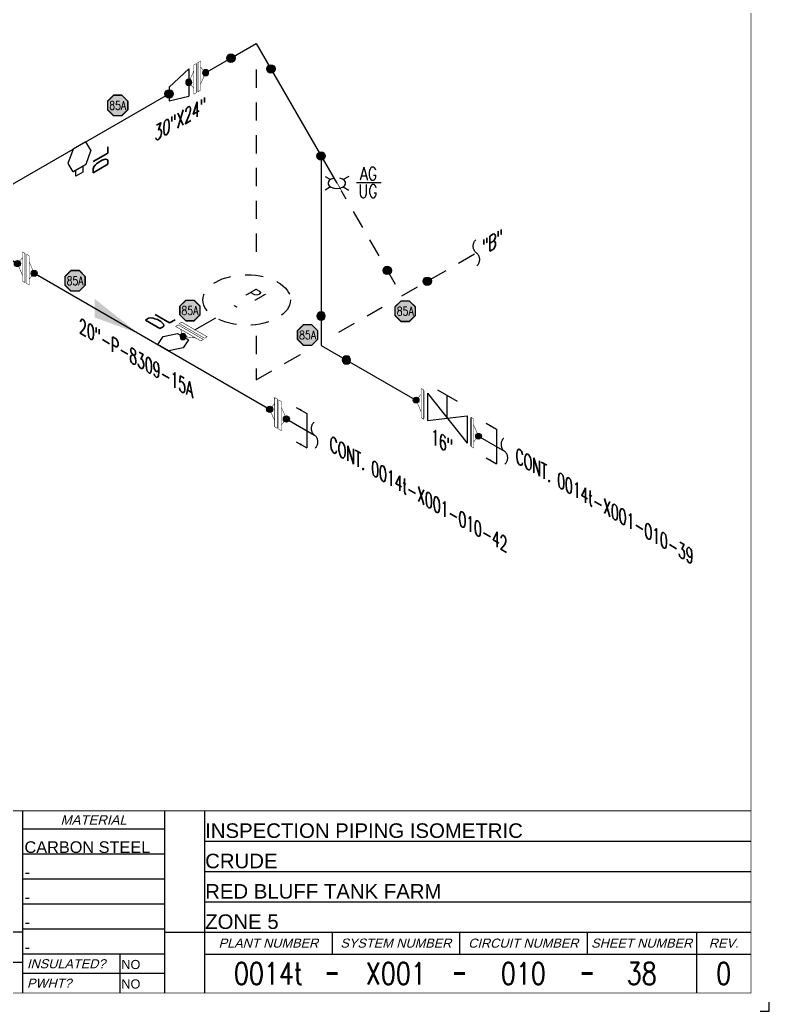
# Model space of a CAD drawing. Header units: inches. Extents: x 0 to 17.2, y 0 to 11.2.
# Drawn here: x 12.11 to 17.25, y 0 to 6.81 of the extents above; entities that cross this region are included whole.
import ezdxf
from ezdxf.enums import TextEntityAlignment as Align

# ---------------------------------------------------------------- set-up
doc = ezdxf.new("R2010")
doc.units = ezdxf.units.IN
doc.header["$MEASUREMENT"] = 0
doc.linetypes.add('HIDDEN2', pattern=[0.1875, 0.125, -0.0625])
for name, color, linetype in [('3', 1, 'Continuous'), ('BORDER', 3, 'Continuous'), ('BORDERTEXT', 7, 'Continuous'), ('COMP', 1, 'Continuous'), ('Continuation', 7, 'Continuous'), ('DL', 20, 'Continuous'), ('FITTINGS', 4, 'Continuous'), ('FLOW', 1, 'Continuous'), ('PART_PCML', 7, 'Continuous'), ('PIPE-ANNO', 150, 'HIDDEN2'), ('TEXT', 7, 'Continuous'), ('UNAS.PIPE', 251, 'Continuous'), ('WELD POINTS', 41, 'Continuous'), ('Welds', 7, 'Continuous')]:
    doc.layers.add(name, color=color, linetype=linetype)
doc.layers.add('PIPE', color=7, linetype='Continuous', lineweight=30)
doc.styles.add('FEASStandard', font='arial.ttf')
doc.styles.add('ISO30', font='simplex.shx', dxfattribs={"width": 0.85, "oblique": 30, "height": 0.075})
doc.styles.add('PART_Standard', font='romans', dxfattribs={"width": 0.8, "height": 0.09})
doc.styles.add('Richmond', font='arial.ttf')
doc.styles.add('SIMPLEX', font='ROMANS')
doc.styles.get("Standard").update_dxf_attribs({"font": 'arial.ttf'})
doc.dimstyles.new('Richmond', dxfattribs={"dimtxt": 0.18, "dimasz": 0.18, "dimexe": 0.18, "dimexo": 0.0625, "dimgap": 0.09, "dimtad": 0, "dimtih": 1, "dimtoh": 1, "dimdec": 4, "dimzin": 0, "dimdsep": 46, "dimtxsty": 'Richmond', "dimcen": 0.09, "dimadec": 0, "dimazin": 0, "dimtfac": 1, "dimtdec": 4, "dimtofl": 0, "dimtmove": 0, "dimatfit": 3, "dimfxl": 1, "dimtolj": 1, "dimtzin": 0, "dimarcsym": 0})

# ---------------------------------------------------------------- blocks, each defined once
blk = doc.blocks.new('Border')
at = {"layer": 'BORDER'}
for p, q in [((13.225, 1.375), (12.25, 1.375)), ((13.5, 1.2917), (17.25, 1.2917)), ((13.225, 1.2035), (12.25, 1.2035)), ((13.225, 1.0319), (12.25, 1.0319)), ((13.5, 1.0833), (17.25, 1.0833)), ((13.225, 0.8604), (12.25, 0.8604)), ((13.5, 0.875), (17.25, 0.875)), ((13.225, 0.6888), (12.25, 0.6888)), ((12.25, 0.6667), (10.375, 0.6667)), ((14.375, 0.6667), (14.375, 0.5173)), ((15.25, 0.6667), (15.25, 0.5173)), ((16.125, 0.6667), (16.125, 0.5173)), ((16.875, 0.6667), (16.875, 0.25)), ((13.225, 0.5173), (12.25, 0.5173)), ((12.9167, 0.5173), (12.9167, 0.25)), ((13.5, 0.5173), (17.25, 0.5173)), ((12.25, 0.4583), (10.375, 0.4583)), ((13.225, 0.3836), (12.25, 0.3836))]:
    blk.add_line(p, q, dxfattribs=at)
at = {"layer": 'BORDER', "const_width": 0.005}
blk.add_lwpolyline([(0.25, 0.25), (17.25, 0.25), (17.25, 11.25), (0.25, 11.25)], close=True, dxfattribs=at)
at = {"layer": 'BORDER', "const_width": 0.00833}
for points in [[(17.25, 1.5), (0.25, 1.5)], [(12.25, 0.25), (12.25, 1.5)], [(13.225, 0.25), (13.225, 1.5)], [(13.5, 0.25), (13.5, 1.5)], [(13.225, 0.6667), (17.25, 0.6667)]]:
    blk.add_lwpolyline(points, dxfattribs=at)
at = {"layer": 'BORDERTEXT'}
blk.add_line((16.113, 0.3836), (16.125, 0.3836), dxfattribs=at)
at = {"layer": 'BORDERTEXT', "const_width": 0.0208}
for points in [[(14.3375, 0.3836), (14.4125, 0.3836)], [(15.2125, 0.3836), (15.2875, 0.3836)], [(16.0875, 0.3836), (16.1625, 0.3836)]]:
    blk.add_lwpolyline(points, dxfattribs=at)
at = {"layer": 'BORDERTEXT', "style": 'FEASStandard', "oblique": 15}
for s, height, p in [('MATERIAL', 0.065, (12.7375, 1.4375)), ('PLANT NUMBER', 0.0625, (13.9375, 0.592)), ('SYSTEM NUMBER', 0.0625, (14.8125, 0.592)), ('CIRCUIT NUMBER', 0.0625, (15.6875, 0.592)), ('SHEET NUMBER', 0.0625, (16.5, 0.592)), ('REV.', 0.0625, (17.0625, 0.592))]:
    blk.add_text(s, height=height, dxfattribs=at).set_placement(p, align=Align.MIDDLE)
for s, p in [('INSULATED?', (12.2802, 0.4505)), ('PWHT?', (12.2802, 0.3168))]:
    blk.add_text(s, height=0.0625, dxfattribs=at).set_placement(p, align=Align.MIDDLE_LEFT)
blk = doc.blocks.new('BORDER TEXT')
at = {"layer": 'BORDERTEXT'}
for tag, p, height, style in [('API_PIPE_CLASS', (5.4645, 1.2542), 0.08, 'Richmond'), ('MATERIAL1', (12.263, 1.2111), 0.08, 'Richmond'), ('CVX_PIPE_SPEC', (5.4619, 1.0932), 0.08, 'Richmond'), ('P&ID_#1', (0.25, 1.0831), 0.0625, 'FEASStandard'), ('LINE_#1', (1.4866, 1.0831), 0.0625, 'FEASStandard'), ('MATERIAL2', (12.263, 1.0395), 0.08, 'Richmond'), ('P&ID_#2', (0.25, 0.9224), 0.0625, 'FEASStandard'), ('LINE_#2', (1.4866, 0.9224), 0.0625, 'FEASStandard'), ('OP_TEMP', (5.1687, 0.9325), 0.08, 'Richmond'), ('MATERIAL3', (12.263, 0.868), 0.08, 'Richmond'), ('P&ID_#3', (0.25, 0.7617), 0.0625, 'FEASStandard'), ('LINE_#3', (1.4866, 0.7617), 0.0625, 'FEASStandard'), ('FROM', (5.0146, 0.7718), 0.08, 'Richmond'), ('MATERIAL4', (12.263, 0.6965), 0.08, 'Richmond'), ('TO', (4.8543, 0.6112), 0.08, 'Richmond'), ('P&ID_#4', (0.25, 0.601), 0.0625, 'FEASStandard'), ('LINE_#4', (1.4866, 0.601), 0.0625, 'FEASStandard'), ('MATERIAL5', (12.263, 0.5249), 0.08, 'Richmond'), ('P&ID_#5', (0.25, 0.4403), 0.0625, 'FEASStandard'), ('LINE_#5', (1.4866, 0.4403), 0.0625, 'FEASStandard'), ('MISC', (4.9789, 0.4506), 0.08, 'Richmond'), ('INSULATION', (12.9278, 0.4142), 0.0625, 'FEASStandard'), ('P&ID_#6', (0.25, 0.2796), 0.0625, 'FEASStandard'), ('LINE_#6', (1.4866, 0.2796), 0.0625, 'FEASStandard'), ('PWHT', (12.9278, 0.2806), 0.0625, 'FEASStandard')]:
    blk.add_attdef(tag, p, '', height=height, dxfattribs=dict(at, style=style))
at = {"layer": 'BORDERTEXT', "style": 'FEASStandard'}
for tag, p in [('DR.BY', (11.075, 0.5625)), ('DR.BY_DATE', (11.95, 0.5625)), ('CHK_BY', (11.075, 0.3542)), ('CHK._BY_DATE', (11.95, 0.3542))]:
    blk.add_attdef(tag, text='', height=0.1, dxfattribs=at).set_placement(p, align=Align.MIDDLE_CENTER)
at = {"layer": 'BORDERTEXT', "style": 'PART_Standard', "width": 0.8}
for tag, p in [('PLANT_NUMBER', (13.9375, 0.3836)), ('SYSTEM_NUMBER', (14.8125, 0.3836)), ('CIRCUIT_NUMBER', (15.6875, 0.3836)), ('SHEET_NUMBER', (16.5, 0.3836)), ('REVISION', (17.0625, 0.3836))]:
    blk.add_attdef(tag, text='', height=0.15, dxfattribs=at).set_placement(p, align=Align.MIDDLE_CENTER)
blk = doc.blocks.new('Plant Info')
at = {"layer": 'BORDERTEXT', "style": 'FEASStandard'}
for tag, p in [('DWG_TYPE', (-0.6333, -0.0756)), ('SYSTEM_NAME', (-0.6333, -0.284)), ('PLANT_NAME', (-0.6333, -0.4923)), ('ZONE', (-0.6333, -0.7006))]:
    blk.add_attdef(tag, p, '', height=0.1, dxfattribs=at)
blk = doc.blocks.new('2_REDUCER_THREAD_CONCENTRIC_30')
at = {"color": 0, "linetype": 'ByBlock', "lineweight": -2}
blk.add_wipeout([(0.0677, 0.0859), (-0.0677, 0.0547), (-0.0677, -0.1328), (0.0677, -0.0078)], dxfattribs=at)
for p, q in [((0.0677, 0.0859), (-0.0677, 0.0547)), ((0.0677, -0.0078), (0.0677, 0.0859)), ((-0.0677, -0.1328), (-0.0677, 0.0547)), ((0.0677, -0.0078), (-0.0677, -0.1328))]:
    blk.add_line(p, q, dxfattribs=at)
blk = doc.blocks.new('AM9A04')
at = {"const_width": 0.01}
blk.add_lwpolyline([(-0.05, -0.144), (-0.15, 0.087), (-0.05, 0.202)], dxfattribs=at)
at = {"linetype": 'Continuous', "const_width": 0.01}
blk.add_lwpolyline([(0, -0.289), (0, 0.289), (-0.05, 0.318), (-0.05, -0.26)], close=True, dxfattribs=at)
blk = doc.blocks.new('A09')
at = {"layer": 'Welds'}
h = blk.add_hatch(color=256, dxfattribs=at)
h.dxf.hatch_style = 1
h.paths.add_polyline_path([(-0.03, 0, 1), (0.03, 0, 1)])
blk.add_circle((0, 0), 0.03, dxfattribs=at)
blk = doc.blocks.new('*U97')
blk.add_wipeout([(-0.0234, 0.1133), (-0.0234, 0.0732), (-0.0581, 0.0332), (-0.0234, -0.0469), (-0.0234, -0.0869), (0.0222, -0.1133), (0.0222, -0.0732), (0.0569, -0.0332), (0.0222, 0.0469), (0.0222, 0.0869)])
at = {"linetype": 'Continuous', "const_width": 0.003}
blk.add_lwpolyline([(0.0049, -0.1032), (0.0222, -0.1133), (0.0222, 0.0869), (0.0049, 0.0969)], close=True, dxfattribs=at)
at = {"const_width": 0.003}
blk.add_lwpolyline([(0.0222, 0.0469), (0.0569, -0.0332), (0.0222, -0.0732)], dxfattribs=at)
at = {"xscale": 0.3466300616258731, "yscale": 0.3466300616258731, "zscale": 0.3466300616258731}
blk.add_blockref('AM9A04', (-0.0061, 0.0032), dxfattribs=at)
at = {"layer": 'Welds', "xscale": 0.7, "yscale": 0.7, "zscale": 0.7}
for p in [(-0.0581, 0.0332), (0.0569, -0.0332)]:
    blk.add_blockref('A09', p, dxfattribs=at)
blk = doc.blocks.new('2_WELD_SINGLE_00')
at = {"linetype": 'ByBlock', "lineweight": -2}
h = blk.add_hatch(color=0, dxfattribs=at)
edge = h.paths.add_edge_path()
edge.add_arc((0, 0), 0.0286, 0, 360)
at = {"color": 0, "linetype": 'ByBlock', "lineweight": -2}
blk.add_circle((0, 0), 0.0286, dxfattribs=at)
blk = doc.blocks.new('1_Text_30')
at = {"layer": 'TEXT', "style": 'PART_Standard', "oblique": 30, "width": 0.8}
blk.add_attdef('TEXT', (0, 0), '', height=0.09, rotation=30, dxfattribs=at)
blk = doc.blocks.new('*U93')
blk.add_wipeout([(-0.0436, 0.0252), (-0.079, 0.1231), (-0.0454, 0.1812), (0.0436, 0.1298), (0.079, 0.0319), (0.0436, -0.0252)])
at = {"layer": 'FITTINGS', "linetype": 'Continuous'}
for p, q in [((-0.079, 0.1231), (-0.0454, 0.1812)), ((0.0436, 0.1298), (-0.0454, 0.1812)), ((-0.0436, 0.0252), (-0.079, 0.1231)), ((0.079, 0.0319), (0.0436, 0.1298)), ((0.0436, -0.0252), (-0.0436, 0.0252)), ((0.079, 0.0319), (0.0436, -0.0252))]:
    blk.add_line(p, q, dxfattribs=at)
blk = doc.blocks.new('2_PLUG_PIPE_30')
at = {"color": 0, "linetype": 'ByBlock', "lineweight": -2}
blk.add_wipeout([(0, 0.0231), (0, -0.0231), (0.0551, -0.0133), (0.0551, 0.0037), (0.0903, 0.0241), (0.0903, 0.0802), (0.0551, 0.0599), (0.0551, 0.0769)], dxfattribs=at)
for p, q in [((0.0551, 0.0769), (0, 0.0231)), ((0.0903, 0.0802), (0.0551, 0.0599)), ((0.0551, 0.0769), (0.0551, -0.0133)), ((0.0903, 0.0241), (0.0903, 0.0802)), ((0, 0.0231), (0, -0.0231)), ((0.0551, 0.0037), (0.0903, 0.0241)), ((0, -0.0231), (0.0551, -0.0133))]:
    blk.add_line(p, q, dxfattribs=at)
blk = doc.blocks.new('DL_Vert_330')
at = {"layer": 'DL', "style": 'ISO30', "oblique": 330, "width": 0.85}
blk.add_text('DL', height=0.1, rotation=90, dxfattribs=at).set_placement((0, 0))
blk = doc.blocks.new('1_BREAK-PIPE_PIPE_00')
at = {"color": 0, "linetype": 'ByBlock', "lineweight": -2}
for centre, major_axis in [((-0.03, 0.092), (0, -0.101)), ((0.03, -0.092), (0, 0.101))]:
    blk.add_ellipse(centre, major_axis=major_axis, ratio=0.711978, start_param=0.427466, end_param=3.141593, dxfattribs=at)
blk = doc.blocks.new('1_Tilde_00')
at = {"layer": 'PIPE-ANNO', "xscale": -0.5000000000000001, "yscale": 0.5, "zscale": 0.5}
blk.add_blockref('1_BREAK-PIPE_PIPE_00', (0, 0), dxfattribs=at)
blk = doc.blocks.new('3_VALVE_FLANGE_GATE_30')
at = {"color": 0, "linetype": 'ByBlock', "lineweight": -2}
blk.add_wipeout([(-0.1624, -0.1875), (-0.1353, -0.1719), (0, 0), (0.1353, -0.0156), (0.1624, 0), (0.1624, 0.1875), (0.1353, 0.1719), (0, 0), (-0.1353, 0.0156), (-0.1624, 0)], dxfattribs=at)
for p, q in [((0.1353, 0.1719), (-0.1353, -0.1719)), ((0.0677, 0.1953), (-0.0677, 0.1172)), ((0, 0), (0, 0.1563)), ((0.1353, 0.1719), (0.1353, -0.0156)), ((0.1624, 0.1875), (0.1624, 0)), ((-0.1624, 0), (-0.1624, -0.1875)), ((-0.1353, 0.0156), (-0.1353, -0.1719)), ((0.1353, -0.0156), (-0.1353, 0.0156))]:
    blk.add_line(p, q, dxfattribs=at)
blk = doc.blocks.new('*U81')
blk.add_wipeout([(0.052, -0.03), (0.0173, -0.07), (0.0173, -0.1101), (0, -0.1001), (0, 0.1001), (0.0173, 0.0901), (0.0173, 0.05)]).dxf.layer = 'COMP'
at = {"layer": '3', "xscale": 0.65, "yscale": 0.65, "zscale": 0.65}
blk.add_blockref('A09', (0.052, -0.03), dxfattribs=at)
at = {"layer": 'COMP', "xscale": 0.3466300616258731, "yscale": 0.3466300616258731, "zscale": 0.3466300616258731, "rotation": 180}
blk.add_blockref('AM9A04', (0, 0), dxfattribs=at)
blk = doc.blocks.new('1_Text_330')
at = {"layer": 'TEXT', "style": 'PART_Standard', "oblique": 330, "width": 0.8}
blk.add_attdef('3/4"', (0, 0), '', height=0.09, rotation=330, dxfattribs=at)
blk = doc.blocks.new('1_Cont_330')
at = {"layer": 'Continuation', "style": 'PART_Standard', "oblique": 330, "width": 0.8}
blk.add_attdef('CONT.', (0, 0), '', height=0.09, rotation=330, dxfattribs=at)
blk = doc.blocks.new('O-let 3')
at = {"layer": 'FITTINGS', "linetype": 'ByBlock'}
for p, q in [((0.0338, 0.0377), (-0.0338, -0.0377)), ((0.1013, 0.0417), (0.0338, 0.0377)), ((0.1013, -0.0457), (0.1013, 0.0417)), ((-0.0338, -0.0377), (-0.0338, -0.1251)), ((0.0338, -0.1212), (0.1013, -0.0457)), ((-0.0338, -0.1251), (0.0338, -0.1212))]:
    blk.add_line(p, q, dxfattribs=at)
blk = doc.blocks.new('DL_Flat_30')
at = {"layer": 'DL', "style": 'ISO30', "oblique": 330, "width": 0.85}
blk.add_text('DL', height=0.1, rotation=30, dxfattribs=at).set_placement((0, 0))
blk = doc.blocks.new('1_ID-BUBBLE_INSTRUMENT-FLAT_330')
at = {"color": 0, "linetype": 'ByBlock', "lineweight": -2}
blk.add_ellipse((0, 0), major_axis=(0.3003, 0), ratio=0.57735, dxfattribs=at)
at = {"color": 0, "linetype": 'ByBlock', "lineweight": -2, "oblique": 30}
for tag, p in [('INST.TYPE', (0.0434, 0.0467)), ('NUM', (-0.0867, -0.0284))]:
    blk.add_attdef(tag, text='', height=0.075, rotation=330, dxfattribs=at).set_placement(p, align=Align.MIDDLE_CENTER)
blk = doc.blocks.new('1_ARROW_FLOW_30')
at = {"color": 0, "linetype": 'ByBlock'}
blk.add_solid([(-0.15, -0.1505), (0.15, 0.0866), (-0.15, -0.0227)], dxfattribs=at)
blk = doc.blocks.new('1_Cont_30')
at = {"layer": 'Continuation', "style": 'PART_Standard', "oblique": 30, "width": 0.8}
blk.add_attdef('CONT', (0, 0), '', height=0.09, rotation=30, dxfattribs=at)
blk = doc.blocks.new('AG UG SYMBOL')
blk.add_wipeout([(0, 0), (-0.0315, -0.0546), (0.0315, -0.0546)]).dxf.layer = 'FITTINGS'
at = {"layer": 'FITTINGS', "linetype": 'ByBlock', "lineweight": -2}
for p, q in [((-0.0812, 0.0469), (-0.0433, 0.025)), ((0.0812, 0.0469), (0.0433, 0.025)), ((-0.0433, -0.025), (-0.0812, -0.0469)), ((0.0433, -0.025), (0.0812, -0.0469))]:
    blk.add_line(p, q, dxfattribs=at)
at = {"layer": 'FITTINGS'}
blk.add_ellipse((0, 0), major_axis=(-0.0612, 0), ratio=0.57735, start_param=5.03414, end_param=10.673824, dxfattribs=at)
blk = doc.blocks.new('1_Text_00')
at = {"layer": 'TEXT', "style": 'PART_Standard', "width": 0.8}
blk.add_attdef('TEXT', (-0.062, -0.0144), '', height=0.09, dxfattribs=at)
blk = doc.blocks.new('2_ELBOW_WELD_30')
at = {"linetype": 'ByBlock', "lineweight": -2}
h = blk.add_hatch(color=0, dxfattribs=at)
edge = h.paths.add_edge_path()
edge.add_arc((0.174, 0.1004), 0.0286, 0, 360)
h = blk.add_hatch(color=0, dxfattribs=at)
edge = h.paths.add_edge_path()
edge.add_arc((0, -0.2009), 0.0286, 0, 360)
at = {"color": 0, "linetype": 'ByBlock', "lineweight": -2}
for centre in [(0.174, 0.1004), (0, -0.2009)]:
    blk.add_circle(centre, 0.0286, dxfattribs=at)
blk = doc.blocks.new('PART_PCML')
blk.add_hatch(color=0).paths.add_polyline_path([(-0.0699, -0.029), (-0.029, -0.0699), (0.029, -0.0699), (0.0699, -0.029), (0.0699, 0.029), (0.029, 0.0699), (-0.029, 0.0699), (-0.0699, 0.029)])
at = {"color": 7, "const_width": 0.009}
blk.add_lwpolyline([(-0.0699, 0.029), (-0.029, 0.0699), (0.029, 0.0699), (0.0699, 0.029), (0.0699, -0.029), (0.029, -0.0699), (-0.029, -0.0699), (-0.0699, -0.029), (-0.0699, 0.029), (-0.029, 0.0699)], dxfattribs=at)
at = {"color": 18, "true_color": 0x000000}
blk.add_lwpolyline([(-0.029, 0.0699), (-0.0699, 0.029), (-0.0699, -0.029), (-0.029, -0.0699), (0.029, -0.0699), (0.0699, -0.029), (0.0699, 0.029), (0.029, 0.0699)], close=True, dxfattribs=at)
at = {"color": 7, "true_color": 0xffffff, "style": 'SIMPLEX', "width": 0.8, "flags": 1}
for tag, p in [('CIRCUIT', (-0.0939, 0.0889)), ('DM', (-0.0527, -0.1332)), ('TYPE', (-0.0749, -0.2043))]:
    blk.add_attdef(tag, p, '', height=0.0586, dxfattribs=at)
at = {"color": 7, "true_color": 0xffffff, "style": 'SIMPLEX', "width": 0.8}
blk.add_attdef('DMDISP', text='', height=0.0586, dxfattribs=at).set_placement((0, 0), align=Align.MIDDLE_CENTER)
blk = doc.blocks.new('*U92')
at = {"color": 20, "linetype": 'ByBlock', "ltscale": 0.7}
blk.add_line((-0.0541, 0.1498), (-0.0541, -0.0873), dxfattribs=at)
for points in [[(-0.1257, 0.191), (-0.0541, 0.1498)], [(-0.1257, -0.0459), (-0.0541, -0.0873)]]:
    blk.add_leader(points, dimstyle='Richmond', override={"dimasz": 0.04, "dimgap": 0.09, "dimtad": 0}, dxfattribs=at)

msp = doc.modelspace()

# ---------------------------------------------------------------- hatches: boundary and pattern name
at = {"layer": 'WELD POINTS', "linetype": 'ByBlock', "lineweight": -2}
h = msp.add_hatch(color=256, dxfattribs=at)
edge = h.paths.add_edge_path()
edge.add_arc((13.5547, 6.5425), 0.0286, 0, 360)
h = msp.add_hatch(color=256, dxfattribs=at)
edge = h.paths.add_edge_path()
edge.add_arc((13.8291, 6.469), 0.0286, 0, 360)
h = msp.add_hatch(color=256, dxfattribs=at)
edge = h.paths.add_edge_path()
edge.add_arc((14.6282, 5.0849), 0.0286, 0, 360)
h = msp.add_hatch(color=256, dxfattribs=at)
edge = h.paths.add_edge_path()
edge.add_arc((14.9027, 5.0114), 0.0286, 0, 360)

# ---------------------------------------------------------------- linework, layer by layer
for p, q in [((17.1875, 0), (17.25, 0)), ((17.25, 0), (17.25, 0.0625))]:
    msp.add_line(p, q)
at = {"layer": 'COMP', "linetype": 'Continuous', "const_width": 0.00347}
msp.add_lwpolyline([(13.2008, 4.7199), (13.3741, 4.6198), (13.3915, 4.6298), (13.2182, 4.7299)], close=True, dxfattribs=at)
at = {"layer": 'PIPE'}
for p, q in [((13.5547, 6.5425), (13.7287, 6.643)), ((13.7287, 6.643), (14.2822, 5.6842)), ((11.7094, 5.4771), (13.5547, 6.5425)), ((14.1744, 5.871), (14.1744, 4.571)), ((10.9518, 5.7897), (13.8793, 4.0986)), ((14.1744, 4.571), (15.0404, 4.071))]:
    msp.add_line(p, q, dxfattribs=at)
at = {"layer": 'PIPE', "linetype": 'HIDDEN2'}
for p, q in [((14.2822, 5.6842), (14.7287, 4.9109)), ((14.7287, 4.9109), (15.2397, 5.206))]:
    msp.add_line(p, q, dxfattribs=at)
at = {"layer": 'PIPE', "linetype": 'Continuous'}
msp.add_line((13.3067, 4.6766), (13.4511, 4.76), dxfattribs=at)
at = {"layer": 'PIPE-ANNO'}
for points in [[(13.7287, 6.4639), (13.7287, 5.1809)], [(14.2949, 4.6605), (14.5939, 4.8331)], [(13.7287, 4.6361), (13.7287, 4.3336), (14.0742, 4.5331)]]:
    msp.add_lwpolyline(points, dxfattribs=at)
at = {"layer": 'TEXT'}
msp.add_line((14.4167, 5.6887), (14.5857, 5.6887), dxfattribs=at)
at = {"layer": 'UNAS.PIPE'}
for p, q in [((13.8793, 4.0986), (14.1293, 3.9544)), ((15.2028, 3.9772), (15.4323, 3.8448))]:
    msp.add_line(p, q, dxfattribs=at)
at = {"layer": 'WELD POINTS', "linetype": 'ByBlock', "lineweight": -2}
for centre in [(13.5547, 6.5425), (13.8291, 6.469), (14.6282, 5.0849), (14.9027, 5.0114)]:
    msp.add_circle(centre, 0.0286, dxfattribs=at)

# ---------------------------------------------------------------- block references
for name, p in [('1_Tilde_00', (15.2397, 5.206)), ('DL_Flat_30', (13.0554, 4.679)), ('1_Tilde_00', (14.1293, 3.9544)), ('1_Tilde_00', (15.4323, 3.8448))]:
    msp.add_blockref(name, p)
at = {"layer": 'BORDER'}
msp.add_blockref('Border', (-0.125, -0.125), dxfattribs=at)
at = {"layer": 'BORDERTEXT'}
msp.add_blockref('Plant Info', (14.0116, 1.265), dxfattribs=at).add_auto_attribs({'DWG_TYPE': 'INSPECTION PIPING ISOMETRIC', 'SYSTEM_NAME': 'CRUDE', 'PLANT_NAME': 'RED BLUFF TANK FARM', 'ZONE': 'ZONE 5'})
ref = msp.add_blockref('BORDER TEXT', (-0.125, -0.125), dxfattribs=at)
ref.add_attrib('REVISION', '0', dxfattribs={"height": 0.15, "style": 'PART_Standard', "width": 0.8}).set_placement((16.9375, 0.2586), align=Align.MIDDLE_CENTER)
ref.add_attrib('SHEET_NUMBER', '38', dxfattribs={"height": 0.15, "style": 'PART_Standard', "width": 0.8}).set_placement((16.375, 0.2586), align=Align.MIDDLE_CENTER)
ref.add_attrib('CIRCUIT_NUMBER', '010', dxfattribs={"height": 0.15, "style": 'PART_Standard', "width": 0.8}).set_placement((15.5625, 0.2586), align=Align.MIDDLE_CENTER)
ref.add_attrib('SYSTEM_NUMBER', 'X001', dxfattribs={"height": 0.15, "style": 'PART_Standard', "width": 0.8}).set_placement((14.6875, 0.2586), align=Align.MIDDLE_CENTER)
ref.add_attrib('PLANT_NUMBER', '0014t', dxfattribs={"height": 0.15, "style": 'PART_Standard', "width": 0.8}).set_placement((13.8125, 0.2586), align=Align.MIDDLE_CENTER)
ref.add_attrib('PWHT', 'NO', (12.8028, 0.1556), dxfattribs={"height": 0.0625, "style": 'FEASStandard'})
ref.add_attrib('INSULATION', 'NO', (12.8028, 0.2892), dxfattribs={"height": 0.0625, "style": 'FEASStandard'})
ref.add_attrib('MATERIAL5', '-', (12.138, 0.3999), dxfattribs={"height": 0.08, "style": 'Richmond'})
ref.add_attrib('MATERIAL4', '-', (12.138, 0.5715), dxfattribs={"height": 0.08, "style": 'Richmond'})
ref.add_attrib('MATERIAL3', '-', (12.138, 0.743), dxfattribs={"height": 0.08, "style": 'Richmond'})
ref.add_attrib('MATERIAL2', '-', (12.138, 0.9145), dxfattribs={"height": 0.08, "style": 'Richmond'})
ref.add_attrib('MATERIAL1', 'CARBON STEEL', (12.138, 1.0861), dxfattribs={"height": 0.08, "style": 'Richmond'})
at = {"layer": 'COMP', "xscale": 0.3466300616258731, "yscale": 0.3466300616258731, "zscale": 0.3466300616258731, "rotation": 60.00000000000006}
msp.add_blockref('AM9A04', (13.2791, 4.6614), dxfattribs=at)
at = {"layer": 'Continuation'}
for name, p, values in [('1_Cont_30', (15.2796, 5.1868), {'CONT': '"B"'}), ('1_Cont_330', (15.5092, 3.7677), {'CONT.': 'CONT. 0014t-X001-010-39'})]:
    msp.add_blockref(name, p, dxfattribs=at).add_auto_attribs(values)
at = {"layer": 'DL'}
for p in [(14.1293, 3.9544), (15.4323, 3.8448)]:
    msp.add_blockref('*U92', p, dxfattribs=at)
at = {"layer": 'FITTINGS', "xscale": -1, "rotation": 240}
msp.add_blockref('O-let 3', (13.1781, 4.5426), dxfattribs=at)
at = {"layer": 'FLOW', "yscale": -1}
msp.add_blockref('1_ARROW_FLOW_30', (12.7694, 4.7399), dxfattribs=at)
at = {"layer": 'PART_PCML', "color": 13}
for p in [(12.778, 6.218), (12.4855, 5.0141), (13.2735, 4.8099), (14.7511, 4.8054), (14.081, 4.6421)]:
    msp.add_blockref('PART_PCML', p, dxfattribs=at).add_auto_attribs({'DMDISP': '85A'})
at = {"layer": 'PIPE-ANNO'}
msp.add_blockref('1_ID-BUBBLE_INSTRUMENT-FLAT_330', (13.6635, 4.8827), dxfattribs=at).add_auto_attribs({'INST.TYPE': 'PI', 'NUM': '-'})
at = {"layer": 'TEXT'}
for name, p, values in [('1_Text_00', (14.5012, 5.7187), {'TEXT': 'AG'}), ('1_Text_00', (14.4916, 5.5987), {'TEXT': 'UG'}), ('1_Text_330', (12.5127, 4.6583), {'3/4"': '20"-P-8309-15A'}), ('1_Text_330', (14.9298, 3.9002), {'3/4"': '16"'})]:
    msp.add_blockref(name, p, dxfattribs=at).add_auto_attribs(values)
at = {"layer": 'WELD POINTS'}
msp.add_blockref('2_WELD_SINGLE_00', (14.1744, 5.871), dxfattribs=at)
at = {"layer": 'WELD POINTS', "xscale": -1, "rotation": 180}
msp.add_blockref('2_ELBOW_WELD_30', (14.1744, 4.571), dxfattribs=at)
at = {"layer": 'Welds', "xscale": -0.6999999999999998, "yscale": 0.7000000000000001, "zscale": 0.7, "rotation": 240}
msp.add_blockref('A09', (13.2271, 4.6313), dxfattribs=at)

# ---------------------------------------------------------------- next in the draw order: block references
at = {"layer": 'COMP'}
msp.add_blockref('*U97', (12.1475, 5.099), dxfattribs=at)
at = {"layer": 'FITTINGS', "xscale": -1, "yscale": -1}
msp.add_blockref('2_REDUCER_THREAD_CONCENTRIC_30', (13.1981, 6.3366), dxfattribs=at)
at = {"layer": 'FITTINGS', "yscale": -1, "rotation": 299.9999999999999}
msp.add_blockref('2_PLUG_PIPE_30', (12.5141, 5.8504), dxfattribs=at)
at = {"layer": 'FITTINGS'}
msp.add_blockref('AG UG SYMBOL', (14.2822, 5.6842), dxfattribs=at)

# ---------------------------------------------------------------- next in the draw order: wipeouts: each hides what was drawn before it
for points, layer in [([(13.8559, 4.2119), (13.8559, 4.1719), (13.8212, 4.1318), (13.8559, 4.0518), (13.8559, 4.0118), (13.9016, 3.9854), (13.9016, 4.0254), (13.9362, 4.0654), (13.9016, 4.1455), (13.9016, 4.1855)], 'COMP'), ([(15.2548, 3.9472), (15.2201, 3.9072), (15.2201, 3.8672), (15.2028, 3.8772), (15.2028, 4.0773), (15.2201, 4.0673), (15.2201, 4.0273)], 'UNAS.PIPE')]:
    msp.add_wipeout(points).dxf.layer = layer

# ---------------------------------------------------------------- next in the draw order: hatches: boundary and pattern name
at = {"layer": 'UNAS.PIPE'}
h = msp.add_hatch(color=256, dxfattribs=at)
h.dxf.hatch_style = 1
h.paths.add_polyline_path([(13.9572, 4.0654, 1), (13.9152, 4.0654, 1)])
h = msp.add_hatch(color=256, dxfattribs=at)
h.dxf.hatch_style = 1
h.paths.add_polyline_path([(15.2353, 3.9472, 1), (15.2743, 3.9472, 1)])

# ---------------------------------------------------------------- next in the draw order: linework, layer by layer
at = {"layer": 'UNAS.PIPE', "linetype": 'Continuous', "const_width": 0.003}
msp.add_lwpolyline([(13.8843, 3.9954), (13.9016, 3.9854), (13.9016, 4.1855), (13.8843, 4.1955)], close=True, dxfattribs=at)
at = {"layer": 'UNAS.PIPE', "const_width": 0.003}
msp.add_lwpolyline([(13.9016, 4.1455), (13.9362, 4.0654), (13.9016, 4.0254)], dxfattribs=at)
at = {"layer": 'UNAS.PIPE'}
for centre, radius in [((13.9362, 4.0654), 0.021), ((15.2548, 3.9472), 0.0195)]:
    msp.add_circle(centre, radius, dxfattribs=at)

# ---------------------------------------------------------------- next in the draw order: block references
at = {"layer": 'COMP', "xscale": -1}
msp.add_blockref('*U97', (13.3226, 6.4089), dxfattribs=at)
at = {"layer": 'COMP', "xscale": 0.3466300616258731, "yscale": 0.3466300616258731, "zscale": 0.3466300616258731}
msp.add_blockref('AM9A04', (13.8732, 4.1018), dxfattribs=at)
at = {"layer": 'Continuation'}
msp.add_blockref('1_Cont_330', (14.2326, 3.8496), dxfattribs=at).add_auto_attribs({'CONT.': 'CONT. 0014t-X001-010-42'})
at = {"layer": 'PIPE', "xscale": -1, "rotation": 180}
msp.add_blockref('*U93', (12.515, 5.9423), dxfattribs=at)
at = {"layer": 'UNAS.PIPE', "xscale": 0.3466300616258731, "yscale": 0.3466300616258731, "zscale": 0.3466300616258731, "rotation": 180}
msp.add_blockref('AM9A04', (15.2028, 3.9772), dxfattribs=at)
at = {"layer": 'WELD POINTS'}
msp.add_blockref('2_WELD_SINGLE_00', (13.1304, 6.2976), dxfattribs=at)
at = {"layer": 'Welds', "xscale": 0.7, "yscale": 0.7, "zscale": 0.7}
msp.add_blockref('A09', (13.8212, 4.1318), dxfattribs=at)

# ---------------------------------------------------------------- next in the draw order: block references
msp.add_blockref('DL_Vert_330', (12.7094, 5.7995))
at = {"layer": 'FITTINGS', "xscale": -1}
msp.add_blockref('3_VALVE_FLANGE_GATE_30', (15.0404, 4.071), dxfattribs=at)
at = {"layer": 'TEXT'}
msp.add_blockref('1_Text_30', (13.0319, 5.9706), dxfattribs=at).add_auto_attribs({'TEXT': '30"X24"'})

# ---------------------------------------------------------------- next in the draw order: block references
at = {"layer": 'COMP', "ltscale": 0.65, "rotation": 180}
msp.add_blockref('*U81', (14.8781, 4.1647), dxfattribs=at)

doc.saveas('drawing.dxf')
